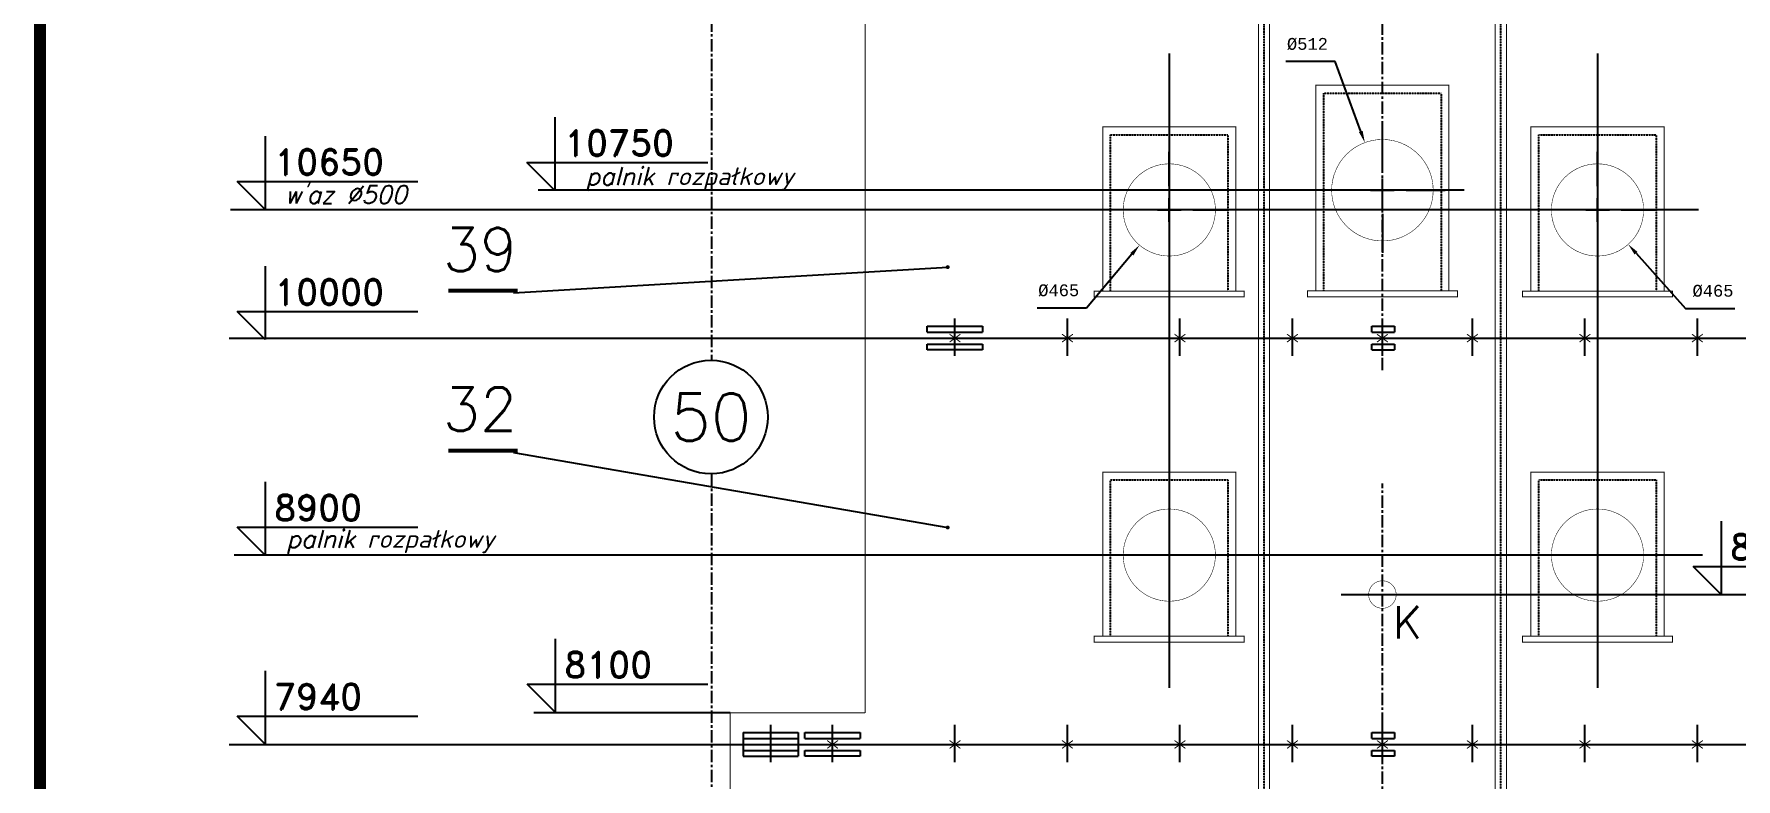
# Model space of a CAD drawing. Extents: x 13210 to 94108, y -7390 to 36310.
# Drawn here: x 13210 to 21835, y 7765 to 11542 of the extents above; entities that cross this region are included whole.
import ezdxf
from ezdxf.enums import TextEntityAlignment as Align

# ---------------------------------------------------------------- set-up
doc = ezdxf.new("R2010")
doc.units = 0
doc.header["$MEASUREMENT"] = 0
doc.header["$PDMODE"] = 3
doc.linetypes.add('CENTERX2', pattern=[100, 62.5, -12.5, 12.5, -12.5])
doc.linetypes.add('DASHEDX2', pattern=[1.5, 1, -0.5])
doc.layers.get('0').update_dxf_attribs({"linetype": 'CONTINUOUS'})
doc.layers.get('DEFPOINTS').update_dxf_attribs({"linetype": 'CONTINUOUS'})
for name, color, linetype in [('LINIE', 7, 'DASHEDX2'), ('NUMERY-KOL', 4, 'CONTINUOUS'), ('NUMERY-ODN', 2, 'CONTINUOUS'), ('POZIOMY', 7, 'CONTINUOUS'), ('PRZEKROJE', 4, 'CONTINUOUS'), ('RAMKA', 7, 'CONTINUOUS'), ('ROZWINIECIE', 3, 'CONTINUOUS'), ('SZCZEGOLY', 2, 'CONTINUOUS'), ('WYMIAR1', 7, 'CONTINUOUS'), ('ZARYS', 6, 'CENTERX2')]:
    doc.layers.add(name, color=color, linetype=linetype)
doc.styles.add('MONOTXT', font='monotxt')
doc.styles.add('ROMAND', font='romand')
doc.styles.add('ROMANS', font='romans')
doc.styles.get("Standard").update_dxf_attribs({"font": 'romans.shx'})
doc.dimstyles.new('KWA', dxfattribs={"dimscale": 20, "dimtxt": 3, "dimasz": 3, "dimexe": 2.5, "dimexo": 2.5, "dimgap": 1.5, "dimtad": 0, "dimtih": 1, "dimtoh": 1, "dimdsep": 46, "dimtxsty": 'Standard', "dimcen": -3, "dimdle": 1.25, "dimadec": 0, "dimazin": 0, "dimtfac": 0.75, "dimtofl": 0, "dimtmove": 2, "dimatfit": 3, "dimfxl": 0, "dimtvp": 1.5, "dimtolj": 1, "dimtzin": 12, "dimarcsym": 0})

# ---------------------------------------------------------------- blocks, each defined once
blk = doc.blocks.new('X')
at = {"linetype": 'Continuous', "const_width": 5}
for points in [[(27.5, 20), (-27.5, -20)], [(-27.5, 20), (27.5, -20)]]:
    blk.add_lwpolyline(points, dxfattribs=at)
blk = doc.blocks.new('POZ')
for p, q in [((0, 186), (0, 0)), ((0, 0), (-71, 71)), ((-71, 71), (387, 71))]:
    blk.add_line(p, q)
at = {"style": 'ROMAND', "flags": 4}
blk.add_attdef('POZIOM', (23, 88), '', height=65, dxfattribs=at)
blk = doc.blocks.new('*D227')
at = {"color": 0, "linetype": 'ByBlock'}
for p, q in [((18963, 10770), (18963, 10943.8)), ((18963, 10590), (18963, 10710)), ((18843, 10650), (18669.2, 10650)), ((18903, 10650), (19023, 10650)), ((19083, 10650), (19256.7, 10650)), ((18963, 10530), (18963, 10356.2)), ((18773.4, 10425.6), (18542.7, 10152.5)), ((18542.7, 10152.5), (18292.7, 10152.5))]:
    blk.add_line(p, q, dxfattribs=at)
blk.add_solid([(18781.1, 10419.2), (18765.8, 10432.1), (18812.1, 10471.4)], dxfattribs=at)
at = {"layer": 'DEFPOINTS', "color": 0, "linetype": 'ByBlock'}
for p in [(19113.9, 10828.6), (18812.1, 10471.4)]:
    blk.add_point(p, dxfattribs=at)
at = {"color": 0, "linetype": 'ByBlock', "style": 'MONOTXT'}
blk.add_text('%%c465', height=60, dxfattribs=at).set_placement((18402.7, 10242.5), align=Align.MIDDLE_CENTER)
blk = doc.blocks.new('*D226')
at = {"color": 0, "linetype": 'ByBlock'}
for p, q in [((21133, 10770), (21133, 10943.8)), ((21133, 10590), (21133, 10710)), ((21013, 10650), (20839.2, 10650)), ((21073, 10650), (21193, 10650)), ((21253, 10650), (21426.8, 10650)), ((21133, 10530), (21133, 10356.2)), ((21328.4, 10430.7), (21578.2, 10150.2)), ((21578.2, 10150.2), (21828.2, 10150.2))]:
    blk.add_line(p, q, dxfattribs=at)
blk.add_solid([(21320.9, 10424), (21335.9, 10437.3), (21288.5, 10475.5)], dxfattribs=at)
at = {"layer": 'DEFPOINTS', "color": 0, "linetype": 'ByBlock'}
for p in [(20977.5, 10824.5), (21288.5, 10475.5)]:
    blk.add_point(p, dxfattribs=at)
at = {"color": 0, "linetype": 'ByBlock', "style": 'MONOTXT'}
blk.add_text('%%c465', height=60, dxfattribs=at).set_placement((21718.2, 10240.2), align=Align.MIDDLE_CENTER)
blk = doc.blocks.new('*D225')
at = {"color": 0, "linetype": 'ByBlock'}
for p, q in [((19803, 11401.8), (19553, 11401.8)), ((19933.4, 11047.7), (19803, 11401.8)), ((20043, 10870), (20043, 11067.2)), ((20043, 10690), (20043, 10810)), ((19923, 10750), (19725.8, 10750)), ((19983, 10750), (20103, 10750)), ((20163, 10750), (20360.2, 10750)), ((20043, 10630), (20043, 10432.8))]:
    blk.add_line(p, q, dxfattribs=at)
blk.add_solid([(19924, 11044.3), (19942.8, 11051.2), (19954.1, 10991.4)], dxfattribs=at)
at = {"layer": 'DEFPOINTS', "color": 0, "linetype": 'ByBlock'}
for p in [(19954.1, 10991.4), (20131.9, 10508.6)]:
    blk.add_point(p, dxfattribs=at)
at = {"color": 0, "linetype": 'ByBlock', "style": 'MONOTXT'}
blk.add_text('%%c512', height=60, dxfattribs=at).set_placement((19663, 11491.8), align=Align.MIDDLE_CENTER)

msp = doc.modelspace()

# ---------------------------------------------------------------- linework, layer by layer
at = {"layer": 'LINIE', "linetype": 'DASHEDX2'}
for p, q in [((19443, 3933.2), (19443, 21093)), ((20643, 3933.2), (20643, 21093)), ((19745.75, 11242.25), (20340.25, 11242.25)), ((19745.75, 10240), (19745.75, 11242.25)), ((20340.25, 11242.25), (20340.25, 10240)), ((18665.75, 11031.125), (19260.25, 11031.125)), ((18665.75, 10238.875), (18665.75, 11031.125)), ((19260.25, 11031.125), (19260.25, 10238.875)), ((20835.75, 10238.875), (20835.75, 11031.125)), ((20835.75, 11031.125), (21430.25, 11031.125)), ((21430.25, 11031.125), (21430.25, 10238.875)), ((18665.75, 8488.875), (18665.75, 9281.125)), ((18665.75, 9281.125), (19260.25, 9281.125)), ((19260.25, 9281.125), (19260.25, 8488.875)), ((20835.75, 9281.125), (21430.25, 9281.125)), ((20835.75, 8488.875), (20835.75, 9281.125)), ((21430.25, 9281.125), (21430.25, 8488.875))]:
    msp.add_line(p, q, dxfattribs=at)
at = {"layer": 'LINIE', "linetype": 'CENTERX2'}
for p, q in [((20043, 9837.70645), (20043, 11762.29355)), ((20043, 1940), (20043, 9262.29355))]:
    msp.add_line(p, q, dxfattribs=at)
at = {"layer": 'LINIE', "linetype": 'Continuous'}
for p, q in [((14198, 10000), (43230, 10000)), ((14198, 7940), (43749, 7940))]:
    msp.add_line(p, q, dxfattribs=at)
at = {"layer": 'NUMERY-KOL'}
msp.add_circle((16640, 9600), 288, dxfattribs=at)
at = {"layer": 'NUMERY-ODN'}
for p, q in [((15640, 10230), (17840, 10360)), ((15640, 9420), (17840, 9040))]:
    msp.add_line(p, q, dxfattribs=at)
at = {"layer": 'NUMERY-ODN', "const_width": 10}
for points in [[(17835, 10360, 1), (17845, 10360, 1)], [(17835, 9040, 1), (17845, 9040, 1)]]:
    msp.add_lwpolyline(points, format="xyb", close=True, dxfattribs=at)
at = {"layer": 'NUMERY-ODN', "const_width": 20}
for points in [[(15660, 10240), (15310, 10240), (15330, 10240)], [(15660, 9430), (15310, 9430), (15330, 9430)]]:
    msp.add_lwpolyline(points, dxfattribs=at)
at = {"layer": 'POZIOMY'}
for p, q in [((18963, 11443), (18963, 8227)), ((21133, 11443), (21133, 8227)), ((20458, 10750), (15765, 10750)), ((21645, 10650), (14205, 10650)), ((21665, 8900), (14225, 8900)), ((19834, 8700), (22275, 8700)), ((16737, 8100), (15742, 8100))]:
    msp.add_line(p, q, dxfattribs=at)
at = {"layer": 'PRZEKROJE', "linetype": 'Continuous'}
for p, q in [((17877, 9910), (17877, 10100)), ((17877, 9910), (17877, 10100)), ((18447, 9910), (18447, 10100)), ((19017, 9910), (19017, 10100)), ((19587, 9910), (19587, 10100)), ((20043, 9910), (20043, 10100)), ((20499, 9910), (20499, 10100)), ((21069, 9910), (21069, 10100)), ((21639, 9910), (21639, 10100)), ((16943, 7850), (16943, 8040)), ((17256.5, 7850), (17256.5, 8040)), ((17877, 7850), (17877, 8040)), ((18447, 7850), (18447, 8040)), ((19017, 7850), (19017, 8040)), ((19587, 7850), (19587, 8040)), ((20043, 7850), (20043, 8040)), ((20499, 7850), (20499, 8040)), ((21069, 7850), (21069, 8040)), ((21639, 7850), (21639, 8040))]:
    msp.add_line(p, q, dxfattribs=at)
at = {"layer": 'RAMKA', "linetype": 'Continuous', "const_width": 60}
msp.add_lwpolyline([(13240, 36280), (94070, 36280), (94070, -7360), (13240, -7360)], close=True, dxfattribs=at)
at = {"layer": 'ROZWINIECIE', "linetype": 'Continuous'}
for p, q in [((17736.5, 10030), (17736.5, 10060)), ((17736.5, 10060), (18016.5, 10060)), ((17736.5, 10030), (18016.5, 10030)), ((18016.5, 10060), (18016.5, 10030)), ((19989.5, 10060), (20103.5, 10060)), ((19989.5, 10030), (19989.5, 10060)), ((19989.5, 10030), (20103.5, 10030)), ((20103.5, 10060), (20103.5, 10030)), ((17736.5, 9940), (17736.5, 9970)), ((17736.5, 9970), (18016.5, 9970)), ((18016.5, 9940), (17736.5, 9940)), ((18016.5, 9970), (18016.5, 9940)), ((19989.5, 9970), (20103.5, 9970)), ((19989.5, 9940), (19989.5, 9970)), ((19989.5, 9940), (20103.5, 9940)), ((20103.5, 9970), (20103.5, 9940)), ((16803, 8000), (16803, 7880)), ((16803, 8000), (17083, 8000)), ((16803, 7970), (17083, 7970)), ((17083, 8000), (17083, 7880)), ((17116, 7970), (17116, 8000)), ((17116, 8000), (17396, 8000)), ((17116, 7970), (17396, 7970)), ((17396, 8000), (17396, 7970)), ((19989.5, 8000), (20103.5, 8000)), ((19989.5, 7970), (19989.5, 8000)), ((19989.5, 7970), (20103.5, 7970)), ((20103.5, 8000), (20103.5, 7970)), ((16803, 7910), (17083, 7910)), ((16803, 7880), (17083, 7880)), ((17116, 7880), (17116, 7910)), ((17116, 7910), (17396, 7910)), ((17396, 7880), (17116, 7880)), ((17396, 7910), (17396, 7880)), ((19989.5, 7910), (20103.5, 7910)), ((19989.5, 7880), (19989.5, 7910)), ((20103.5, 7880), (19989.5, 7880)), ((20103.5, 7910), (20103.5, 7880))]:
    msp.add_line(p, q, dxfattribs=at)
at = {"layer": 'ROZWINIECIE', "const_width": 5}
for points in [[(19414.5, 3839.55), (19414.5, 13543)], [(19471.5, 3933.2), (19471.5, 13543)], [(20614.5, 3840), (20614.5, 13543)], [(20671.5, 3840), (20671.5, 13543)], [(17421, 8100), (17421, 12870)], [(16737, 3930), (16737, 8100)], [(16737, 8100), (17421, 8100)], [(16737, 8100), (17421, 8100)]]:
    msp.add_lwpolyline(points, dxfattribs=at)
at = {"layer": 'ROZWINIECIE', "linetype": 'Continuous', "const_width": 5}
for points in [[(19705.75, 10240), (19705.75, 11282.25), (20043, 11282.25), (20380.25, 11282.25), (20380.25, 10240)], [(18625.75, 10238.875), (18625.75, 11071.125), (18963, 11071.125), (19300.25, 11071.125), (19300.25, 10238.875)], [(20795.75, 10238.875), (20795.75, 11071.125), (21133, 11071.125), (21470.25, 11071.125), (21470.25, 10238.875)], [(18625.75, 8488.875), (18625.75, 9321.125), (18963, 9321.125), (19300.25, 9321.125), (19300.25, 8488.875)], [(20795.75, 8488.875), (20795.75, 9321.125), (21133, 9321.125), (21470.25, 9321.125), (21470.25, 8488.875)]]:
    msp.add_lwpolyline(points, dxfattribs=at)
at = {"layer": 'ROZWINIECIE', "linetype": 'Continuous', "const_width": 2.5}
for points in [[(19785.75, 10750, 1), (20300.25, 10750, 1)], [(18729.25, 10650, 1), (19196.75, 10650, 1)], [(20899.25, 10650, 1), (21366.75, 10650, 1)], [(18729.25, 8900, 1), (19196.75, 8900, 1)], [(20899.25, 8900, 1), (21366.75, 8900, 1)]]:
    msp.add_lwpolyline(points, format="xyb", close=True, dxfattribs=at)
at = {"layer": 'ROZWINIECIE', "linetype": 'Continuous', "const_width": 5}
for points in [[(18583, 10238.875), (19343, 10238.875), (19343, 10208.875), (18583, 10208.875)], [(19663, 10240), (20423, 10240), (20423, 10210), (19663, 10210)], [(20753, 10238.875), (21513, 10238.875), (21513, 10208.875), (20753, 10208.875)], [(18583, 8488.875), (19343, 8488.875), (19343, 8458.875), (18583, 8458.875)], [(20753, 8488.875), (21513, 8488.875), (21513, 8458.875), (20753, 8458.875)]]:
    msp.add_lwpolyline(points, close=True, dxfattribs=at)
at = {"layer": 'SZCZEGOLY', "linetype": 'Continuous', "const_width": 2.5}
msp.add_lwpolyline([(19973.25, 8700, 1), (20112.75, 8700, 1)], format="xyb", close=True, dxfattribs=at)
at = {"layer": 'ZARYS'}
for p, q in [((16643, 19416), (16643, 9887.98437)), ((16643, 9312.01563), (16643, 7552))]:
    msp.add_line(p, q, dxfattribs=at)

# ---------------------------------------------------------------- block references
at = {"layer": 'POZIOMY', "xscale": 2, "yscale": 2, "zscale": 2}
for p, values in [((15850, 10748), {'POZIOM': '10750'}), ((14381, 10652), {'POZIOM': '10650'}), ((14381, 9993), {'POZIOM': '10000'}), ((14381, 8899), {'POZIOM': '8900'}), ((15851, 8103), {'POZIOM': '8100'}), ((14381, 7942), {'POZIOM': '7940'})]:
    msp.add_blockref('POZ', p, dxfattribs=at).add_auto_attribs(values)
at = {"layer": 'SZCZEGOLY', "linetype": 'Continuous', "xscale": -1}
for p in [(17877, 10000), (20499, 10000), (21069, 10000), (21639, 10000), (17256.5, 7940), (20499, 7940), (21069, 7940), (21639, 7940)]:
    msp.add_blockref('X', p, dxfattribs=at)
at = {"layer": 'SZCZEGOLY', "linetype": 'Continuous'}
for p in [(17877, 10000), (18447, 10000), (19017, 10000), (19587, 10000), (20043, 10000), (17877, 7940), (18447, 7940), (19017, 7940), (19587, 7940), (20043, 7940)]:
    msp.add_blockref('X', p, dxfattribs=at)
at = {"layer": 'WYMIAR1', "xscale": 2, "yscale": 2, "zscale": 2}
msp.add_blockref('POZ', (21759, 8700), dxfattribs=at).add_auto_attribs({'POZIOM': '8700'})

# ---------------------------------------------------------------- texts
at = {"layer": 'NUMERY-KOL', "style": 'ROMANS'}
msp.add_text('50', height=240, dxfattribs=at).set_placement((16640, 9600), align=Align.MIDDLE)
at = {"layer": 'NUMERY-ODN', "style": 'ROMANS'}
for s, p in [('39', (15470, 10340)), ('32', (15470, 9530))]:
    msp.add_text(s, height=220, dxfattribs=at).set_placement(p, align=Align.CENTER)
at = {"layer": 'POZIOMY', "style": 'ROMANS', "oblique": 15}
for s, p in [('palnik rozpałkowy', (16005, 10776)), ('w’az %%c500', (14480, 10683)), ('palnik rozpałkowy', (14489, 8937))]:
    msp.add_text(s, height=90, dxfattribs=at).set_placement(p)
at = {"layer": 'WYMIAR1', "style": 'ROMANS'}
msp.add_text('K', height=163.25, dxfattribs=at).set_placement((20097, 8478))

# ---------------------------------------------------------------- dimensions: what is measured, and where the dimension line sits
at = {"layer": 'WYMIAR1'}
for p1, p2, text, picture, middle in [((20131.88589, 10508.59399), (19954.11411, 10991.40601), '%%c512', '*D225', (19663.0238, 11491.75353)), ((19113.85095, 10828.55826), (18812.14905, 10471.44174), '%%c465', '*D227', (18402.67944, 10242.47771)), ((20977.51826, 10824.5408), (21288.48174, 10475.4592), '%%c465', '*D226', (21718.20432, 10240.22224))]:
    dim = msp.add_diameter_dim_2p(p1=p1, p2=p2, text=text, dimstyle='KWA', dxfattribs=at)
    dim.commit()
    dim.dimension.update_dxf_attribs({"geometry": picture, "text_midpoint": middle})

doc.saveas('drawing.dxf')
